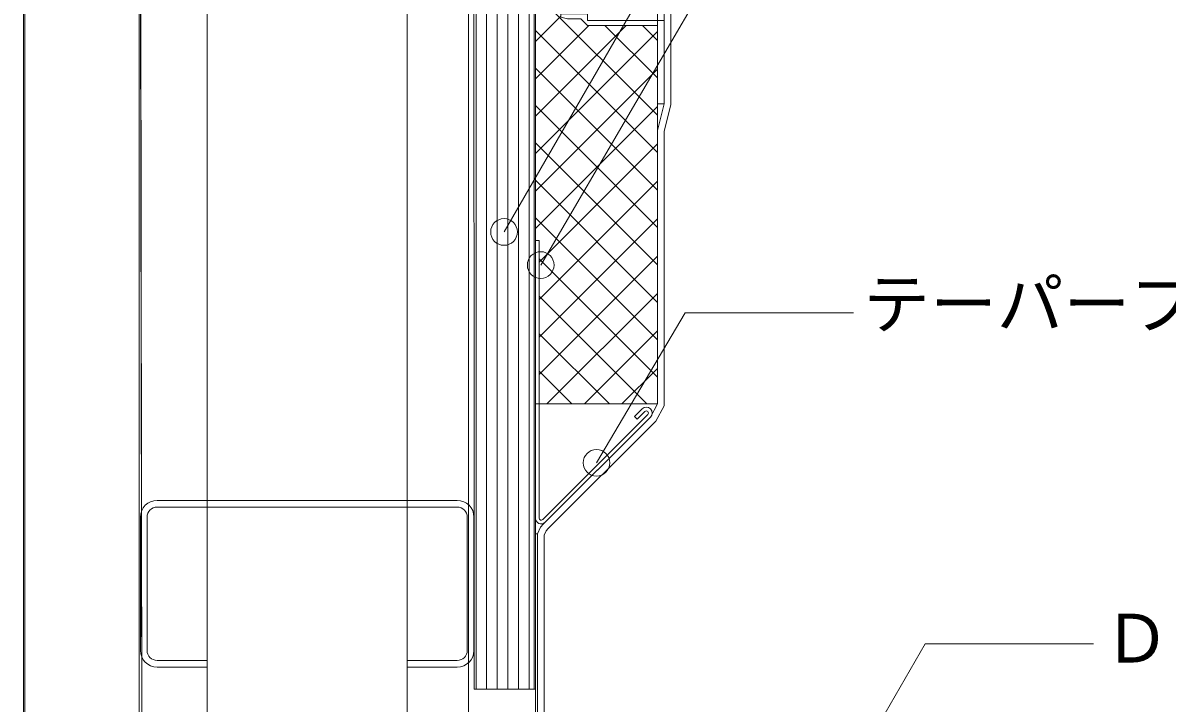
# Model space of a CAD drawing. Units: millimetres, scale not verified. Extents: x -1380 to 1380, y -955 to 955.
# Drawn here: x -615.2 to -272.2, y -68.2 to 135.8 of the extents above; entities that cross this region are included whole.
import ezdxf
from ezdxf.enums import TextEntityAlignment as Align

# ---------------------------------------------------------------- set-up
doc = ezdxf.new("R2010")
doc.units = ezdxf.units.MM
doc.header["$LTSCALE"] = 3
for name, color, linetype, lineweight in [('0-1_BOUSUI', 1, 'Continuous', 18), ('0-2_MOJI', 7, 'Continuous', 18), ('0-3_HATCH', 9, 'Continuous', 18), ('0-4_KANAMONO', 5, 'Continuous', 18), ('0-8_dannnetu', 6, 'Continuous', 18), ('0-9_bo-do', 3, 'Continuous', 18), ('0-D_doubuti', 5, 'Continuous', 18), ('0-E_zatu', 6, 'Continuous', 18), ('1-2_L-1', 7, 'Continuous', 18)]:
    doc.layers.add(name, color=color, linetype=linetype, lineweight=lineweight)
doc.styles.add('ＭＳ ゴシック', font='')
doc.styles.get('ＭＳ ゴシック').set_extended_font_data('MS Gothic')

msp = doc.modelspace()

# ---------------------------------------------------------------- linework, layer by layer
at = {"layer": '0-1_BOUSUI'}
for points in [[(-605.204, 221.458), (-421.878, 221.458), (-421.878, 204.367), (-422.978, 192.325), (-422.978, 178.564), (-420.978, 171.836), (-420.978, 111.301), (-422.978, 103.243), (-422.978, 20.974), (-425.467, 16.321), (-457.703, -15.915), (-458.382, -16.594), (-458.978, -17.882), (-458.978, -133.742)], [(-615.204, 219.458), (-605.204, 219.458), (-423.878, 219.458), (-423.878, 204.458), (-424.978, 192.417), (-424.978, 178.273), (-422.978, 171.545), (-422.978, 111.545), (-424.978, 103.488), (-424.978, 21.476), (-427.09, 17.526), (-459.117, -14.5), (-460.047, -15.431), (-460.978, -17.442), (-460.978, -133.742)]]:
    msp.add_lwpolyline(points, dxfattribs=at)
at = {"layer": '0-2_MOJI'}
for points in [[(-352.548, 190.831), (-402.986, 190.831), (-470.972, 73.074)], [(-352.548, 160.831), (-402.986, 160.831), (-459.978, 63.149)], [(-366.253, 48.811), (-416.692, 48.811), (-443.251, 3.84)], [(-294.298, -50.491), (-344.736, -50.491), (-401.728, -149.205)]]:
    msp.add_lwpolyline(points, dxfattribs=at)
for centre in [(-470.972, 73.074), (-459.978, 63.149), (-443.251, 3.84)]:
    msp.add_circle(centre, 4, dxfattribs=at)
at = {"layer": '0-3_HATCH'}
for p, q in [((-479.353, -64.027), (-479.353, 215.958)), ((-424.978, 108.091), (-461.578, 144.691)), ((-476.178, -64.032), (-476.178, 139.795)), ((-473.003, -64.038), (-473.003, 139.768)), ((-469.828, -64.044), (-469.828, 139.695)), ((-466.653, -64.049), (-466.653, 139.695)), ((-463.478, -64.055), (-463.478, 138.962)), ((-461.578, 130.255), (-453.978, 137.855)), ((-461.578, 119.03), (-445.562, 135.045)), ((-461.578, 107.805), (-434.337, 135.045)), ((-424.978, 119.316), (-440.707, 135.045)), ((-424.978, 130.542), (-429.482, 135.045)), ((-424.978, 96.866), (-461.578, 133.466)), ((-461.578, 96.579), (-424.978, 133.179)), ((-424.978, 85.64), (-461.578, 122.24)), ((-461.578, 85.354), (-424.978, 121.954)), ((-424.978, 74.415), (-461.578, 111.015)), ((-461.578, 74.129), (-424.978, 110.729)), ((-424.978, 63.19), (-461.578, 99.79)), ((-460.478, 64.003), (-424.978, 99.503)), ((-424.978, 51.964), (-461.578, 88.564)), ((-460.478, 52.778), (-424.978, 88.278)), ((-424.978, 40.739), (-461.578, 77.339)), ((-460.478, 41.553), (-424.978, 77.053)), ((-460.478, 30.327), (-424.978, 65.827)), ((-424.978, 29.514), (-460.478, 65.014)), ((-428.165, 21.476), (-460.478, 53.788)), ((-458.104, 21.476), (-424.978, 54.602)), ((-439.39, 21.476), (-460.478, 42.563)), ((-446.879, 21.476), (-424.978, 43.377)), ((-450.616, 21.476), (-460.478, 31.338)), ((-435.653, 21.476), (-424.978, 32.151))]:
    msp.add_line(p, q, dxfattribs=at)
at = {"layer": '0-4_KANAMONO'}
for p, q in [((-459.368, -13.196), (-427.868, 18.304)), ((-427.09, 17.526), (-458.59, -13.974))]:
    msp.add_line(p, q, dxfattribs=at)
msp.add_lwpolyline([(-461.978, -64.042), (-461.978, 215.958), (-461.578, 215.958), (-461.578, -64.042)], close=True, dxfattribs=at)
for points in [[(-461.578, -12.737), (-461.578, 70.513), (-460.478, 70.513), (-460.478, -12.737)], [(-428.787, 19.223), (-431.085, 16.925), (-431.863, 17.703), (-429.565, 20.001)]]:
    msp.add_lwpolyline(points, dxfattribs=at)
for centre, radius, start, end in [((-428.328, 18.763), 1.75, 315, 135), ((-428.328, 18.763), 0.65, 315, 135), ((-459.828, -12.737), 1.75, 180, 315), ((-459.828, -12.737), 0.65, 180, 315)]:
    msp.add_arc(centre, radius, start, end, dxfattribs=at)
at = {"layer": '0-8_dannnetu'}
msp.add_lwpolyline([(-424.978, 21.476), (-461.578, 21.476), (-461.578, 215.958), (-424.978, 215.958)], close=True, dxfattribs=at)
at = {"layer": '0-9_bo-do'}
for p, q in [((-614.978, -149.703), (-614.978, 215.958)), ((-614.628, -139.55), (-614.628, 215.958)), ((-580.328, -139.55), (-580.328, 215.958)), ((-579.438, -148.471), (-579.978, 215.958))]:
    msp.add_line(p, q, dxfattribs=at)
msp.add_lwpolyline([(-479.957, -64.026), (-461.957, -64.058), (-461.978, 215.958), (-479.978, 215.958)], close=True, dxfattribs=at)
at = {"layer": '0-D_doubuti'}
for p, q in [((-579.978, 165.958), (-579.435, -148.471)), ((-559.978, 165.958), (-559.978, -147.797)), ((-499.978, 165.958), (-499.978, -140.442)), ((-481.578, 165.958), (-481.578, -86.242)), ((-574.978, -7.442), (-484.978, -7.442)), ((-484.978, -9.442), (-574.978, -9.442)), ((-579.978, -52.442), (-579.978, -12.442)), ((-577.978, -12.442), (-577.978, -52.442)), ((-481.978, -52.442), (-481.978, -12.442)), ((-479.978, -12.442), (-479.978, -52.442)), ((-559.978, -57.442), (-574.978, -57.442))]:
    msp.add_line(p, q, dxfattribs=at)
for points in [[(-574.978, -55.442), (-559.978, -55.442), (-559.978, -57.442)], [(-484.978, -57.442), (-499.978, -57.442), (-499.978, -55.442), (-484.978, -55.442)]]:
    msp.add_lwpolyline(points, dxfattribs=at)
for centre, radius, start, end in [((-574.978, -12.442), 5, 90, 180), ((-574.978, -12.442), 3, 90, 180), ((-484.978, -12.442), 5, 0, 90), ((-484.978, -12.442), 3, 0, 90), ((-574.978, -52.442), 5, 180, 270), ((-574.978, -52.442), 3, 180, 270), ((-484.978, -52.442), 5, 270, 0), ((-484.978, -52.442), 3, 270, 0)]:
    msp.add_arc(centre, radius, start, end, dxfattribs=at)
at = {"layer": '0-E_zatu'}
msp.add_lwpolyline([(-445.978, 138.545), (-445.978, 136.545), (-422.978, 136.545), (-422.978, 111.545), (-424.978, 111.545), (-424.978, 135.045), (-445.978, 135.045), (-447.978, 137.045), (-451.978, 137.045), (-453.978, 137.545), (-453.978, 138.545)], close=True, dxfattribs=at)
at = {"layer": '1-2_L-1'}
msp.add_lwpolyline([(-461.578, -87.442), (-460.978, -87.442), (-460.978, -17.442), (-461.578, -17.442)], close=True, dxfattribs=at)

# ---------------------------------------------------------------- texts
at = {"layer": '0-2_MOJI', "style": 'ＭＳ ゴシック'}
for s, p in [('テーパープレート', (-363.253, 39.842)), ('ＤＳドレン(鋼製下地用)', (-291.298, -60.491))]:
    msp.add_text(s, height=14.66, dxfattribs=at).set_placement(p, align=Align.BOTTOM_LEFT)

doc.saveas('drawing.dxf')
